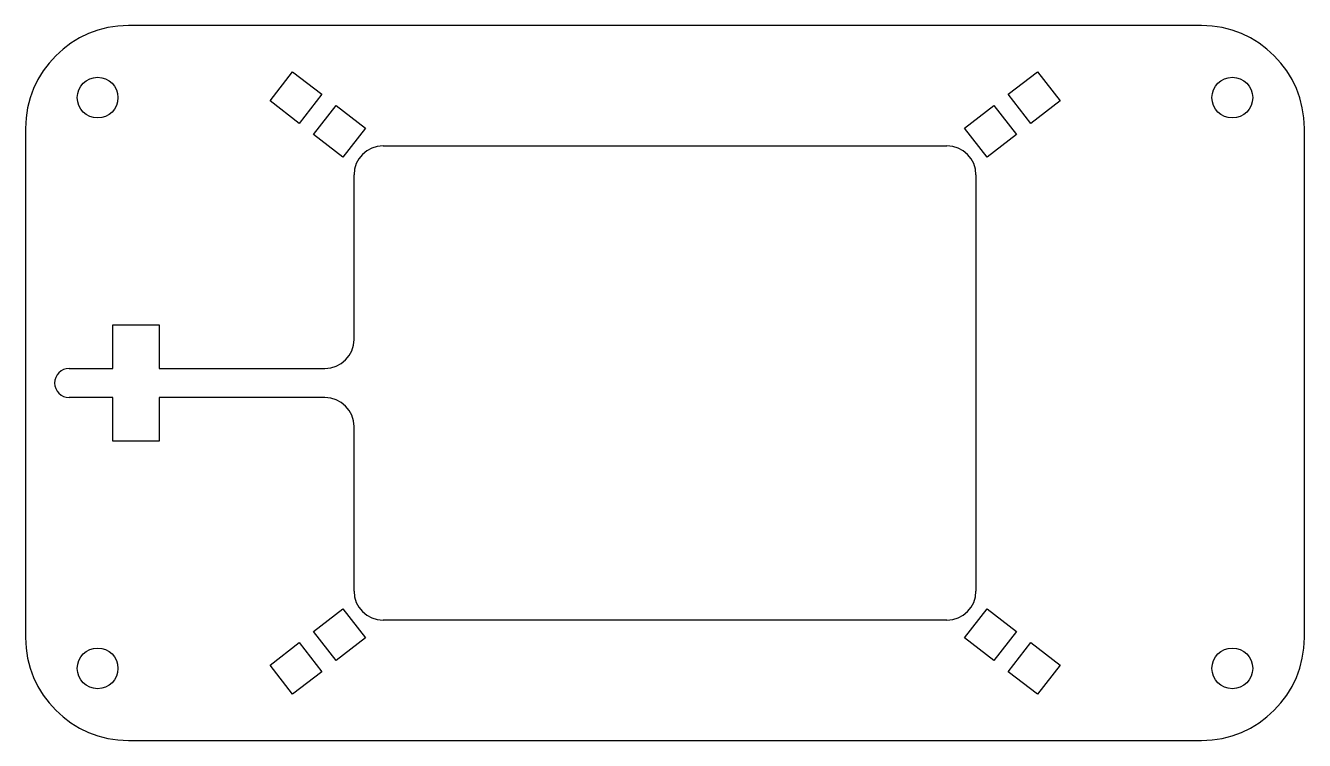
# Model space of a CAD drawing. Header units: millimetres. Extents: x 1518 to 1738, y -659 to -536.
import ezdxf

# ---------------------------------------------------------------- set-up
doc = ezdxf.new("R2010")
doc.units = ezdxf.units.MM
doc.header["$MEASUREMENT"] = 0
doc.layers.add('NEW_LAYER_01', color=7, linetype='Continuous')

msp = doc.modelspace()

# ---------------------------------------------------------------- linework, layer by layer
at = {"layer": 'NEW_LAYER_01', "color": 5}
for p, q in [((1720.29, -536.06), (1535.69, -536.06)), ((1517.99, -553.76), (1517.99, -641.36)), ((1737.99, -641.36), (1737.99, -553.76)), ((1535.69, -659.06), (1720.29, -659.06))]:
    msp.add_line(p, q, dxfattribs=at)
at = {"layer": 'NEW_LAYER_01', "color": 1}
for p, q in [((1579.49, -556.76), (1676.49, -556.76)), ((1574.49, -590.06), (1574.49, -561.76)), ((1681.49, -561.76), (1681.49, -590.06)), ((1532.99, -595.06), (1532.99, -587.56)), ((1532.99, -587.56), (1540.99, -587.56)), ((1540.99, -587.56), (1540.99, -595.06)), ((1681.49, -590.06), (1681.49, -605.06)), ((1525.49, -595.06), (1527.99, -595.06)), ((1527.99, -595.06), (1532.99, -595.06)), ((1540.99, -595.06), (1545.99, -595.06)), ((1545.99, -595.06), (1569.49, -595.06)), ((1527.99, -600.06), (1525.49, -600.06)), ((1532.99, -600.06), (1527.99, -600.06)), ((1532.99, -607.56), (1532.99, -600.06)), ((1545.99, -600.06), (1540.99, -600.06)), ((1540.99, -600.06), (1540.99, -607.56)), ((1569.49, -600.06), (1545.99, -600.06)), ((1574.49, -633.36), (1574.49, -605.06)), ((1681.49, -605.06), (1681.49, -633.36)), ((1540.99, -607.56), (1532.99, -607.56)), ((1676.49, -638.36), (1579.49, -638.36))]:
    msp.add_line(p, q, dxfattribs=at)
for points in [[(1560.04, -549.03), (1563.92, -544.01), (1568.94, -547.89), (1565.06, -552.91)], [(1687.04, -547.89), (1692.06, -544.01), (1695.95, -549.03), (1690.92, -552.91)], [(1567.54, -554.83), (1571.42, -549.81), (1576.44, -553.69), (1572.56, -558.71)], [(1679.54, -553.69), (1684.56, -549.81), (1688.44, -554.83), (1683.42, -558.71)], [(1567.54, -640.29), (1572.56, -636.41), (1576.44, -641.43), (1571.42, -645.31)], [(1679.54, -641.43), (1683.42, -636.41), (1688.44, -640.29), (1684.56, -645.31)], [(1560.04, -646.09), (1565.06, -642.21), (1568.94, -647.23), (1563.92, -651.11)], [(1687.04, -647.23), (1690.92, -642.21), (1695.95, -646.09), (1692.06, -651.11)]]:
    msp.add_lwpolyline(points, close=True, dxfattribs=at)
for centre in [(1530.39, -548.46), (1725.59, -548.46), (1530.39, -646.66), (1725.59, -646.66)]:
    msp.add_circle(centre, 3.5, dxfattribs=at)
at = {"layer": 'NEW_LAYER_01', "color": 5}
for centre, start, end in [((1535.69, -553.76), 90, 180), ((1720.29, -553.76), 0, 90), ((1535.69, -641.36), 180, 270), ((1720.29, -641.36), 270, 360)]:
    msp.add_arc(centre, 17.7, start, end, dxfattribs=at)
at = {"layer": 'NEW_LAYER_01', "color": 1}
for centre, radius, start, end in [((1579.49, -561.76), 5, 90, 180), ((1676.49, -561.76), 5, 360, 90), ((1569.49, -590.06), 5, 270, 360), ((1525.49, -597.56), 2.5, 90, 270), ((1569.49, -605.06), 5, 0, 90), ((1579.49, -633.36), 5, 180, 270), ((1676.49, -633.36), 5, 270, 360)]:
    msp.add_arc(centre, radius, start, end, dxfattribs=at)

doc.saveas('drawing.dxf')
